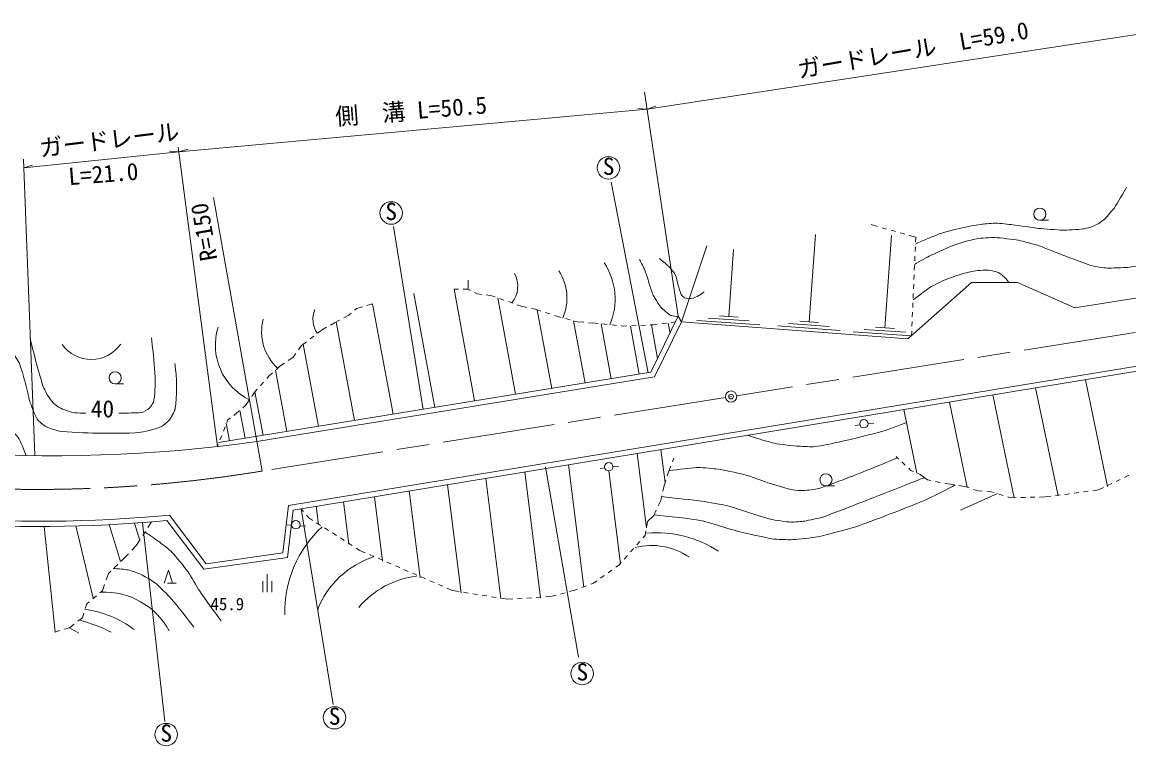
# Model space of a CAD drawing. Units: millimetres, scale not verified. Extents: x 40000 to 680000, y 20000 to 380000.
# Drawn here: x 289368 to 407384, y 241818 to 319005 of the extents above; entities that cross this region are included whole.
import ezdxf
from ezdxf.enums import TextEntityAlignment as Align

# ---------------------------------------------------------------- set-up
doc = ezdxf.new("R2010")
doc.units = ezdxf.units.MM
doc.header["$LTSCALE"] = 1000
doc.header["$PDMODE"] = 32
doc.header["$PDSIZE"] = 500
doc.linetypes.add('CHAIN', pattern=[18.5, 12, -1.5, 3.5, -1.5])
for name, color, linetype, lineweight in [('M-BGD', 7, 'Continuous', 13), ('M-BMK', 2, 'CHAIN', 13), ('M-STR-HTXT', 7, 'Continuous', 13), ('M-WORK', 1, 'Continuous', 13)]:
    doc.layers.add(name, color=color, linetype=linetype, lineweight=lineweight)
doc.styles.add('ＭＳ ゴシック', font='')
doc.styles.get('ＭＳ ゴシック').set_extended_font_data('MS Gothic')

msp = doc.modelspace()

# ---------------------------------------------------------------- linework, layer by layer
at = {"layer": 'M-BGD'}
msp.add_circle((364969, 279073), 600, dxfattribs=at)
msp.add_point((364969, 279073), dxfattribs=at)
at = {"layer": 'M-BMK'}
for p, q in [((462877, 294627), (365561, 279167)), ((364376, 278979), (314960, 271128))]:
    msp.add_line(p, q, dxfattribs=at)
msp.add_arc((290995, 416602), 147435, 260.33677, 279.35479, dxfattribs=at)
at = {"layer": 'M-STR-HTXT'}
for p, q in [((359332, 287636), (355728, 311539)), ((356003, 309713), (355024, 309805)), ((306012, 305676), (310194, 273734)), ((306078, 305172), (305098, 305253)), ((289509, 304379), (290704, 272773))]:
    msp.add_line(p, q, dxfattribs=at)
for points in [[(411454, 318195), (356003, 309713), (356930, 310041)], [(356003, 309713), (306078, 305172), (307024, 305443)], [(306078, 305172), (289543, 303464), (290485, 303747)]]:
    msp.add_lwpolyline(points, dxfattribs=at)
at = {"layer": 'M-WORK'}
for p, q in [((352185, 301923), (356107, 281610)), ((309779, 300295), (314960, 271128)), ((379892, 297408), (380591, 297211)), ((397897, 297870), (398804, 297870)), ((328958, 297216), (332134, 277707)), ((373305, 287025), (373958, 296364)), ((381072, 297075), (381554, 296940)), ((381379, 286411), (382067, 296238)), ((382035, 296804), (382516, 296669)), ((382997, 296533), (383479, 296398)), ((383960, 296262), (384659, 296066)), ((362369, 295148), (359663, 287059)), ((384615, 295055), (384593, 294555)), ((384659, 296066), (384636, 295554)), ((364727, 287614), (365227, 294763)), ((384571, 294056), (384549, 293556)), ((384528, 293057), (384506, 292557)), ((384484, 292058), (384463, 291558)), ((335425, 290523), (337622, 278601)), ((335425, 290523), (335902, 290523)), ((336402, 290523), (336880, 290523)), ((336880, 290523), (337167, 290384)), ((336916, 291499), (336948, 290503)), ((384441, 291059), (384419, 290559)), ((331127, 290046), (333364, 277908)), ((337617, 290166), (337904, 290027)), ((337904, 290027), (338367, 289973)), ((338863, 289916), (339326, 289862)), ((339326, 289862), (339798, 289696)), ((340095, 289609), (341993, 279312)), ((340270, 289531), (340742, 289366)), ((341214, 289201), (341686, 289036)), ((384397, 290060), (384376, 289560)), ((325058, 288480), (324819, 288278)), ((325661, 288658), (325058, 288480)), ((326743, 288976), (326140, 288799)), ((326743, 288976), (328917, 277184)), ((342158, 288870), (342631, 288705)), ((342631, 288705), (343197, 288578)), ((343685, 288468), (344251, 288341)), ((344251, 288341), (344695, 288195)), ((344290, 288330), (345837, 279938)), ((345170, 288039), (345645, 287883)), ((384311, 288061), (384289, 287562)), ((384354, 289061), (384332, 288561)), ((438482, 287304), (317759, 267441)), ((322678, 286927), (322253, 286698)), ((323218, 287221), (322678, 286927)), ((322866, 287027), (324803, 276514)), ((324198, 287753), (323658, 287459)), ((324437, 287955), (324198, 287753)), ((346120, 287727), (346564, 287581)), ((346564, 287581), (346831, 287510)), ((347314, 287381), (347798, 287252)), ((348170, 287137), (349390, 280517)), ((348281, 287123), (348548, 287052)), ((348548, 287052), (349257, 286991)), ((349755, 286948), (350465, 286887)), ((350465, 286887), (350758, 286859)), ((351097, 286821), (352176, 280970)), ((351255, 286811), (351753, 286762)), ((356646, 286722), (357099, 286781)), ((357594, 286846), (358090, 286911)), ((358263, 286917), (358460, 285848)), ((358586, 286976), (359039, 287035)), ((359663, 287059), (359332, 287636)), ((368037, 286721), (361325, 287191)), ((366899, 287132), (362510, 287439)), ((365725, 287545), (363730, 287684)), ((375476, 286542), (371087, 286849)), ((374302, 286955), (372307, 287095)), ((384267, 287062), (384245, 286563)), ((438455, 286742), (318258, 266965)), ((321389, 286233), (320874, 285833)), ((321813, 286461), (321389, 286233)), ((352251, 286714), (352748, 286666)), ((353246, 286618), (353539, 286590)), ((353539, 286590), (353843, 286602)), ((354232, 286597), (355179, 281459)), ((354343, 286624), (354842, 286645)), ((355342, 286666), (355842, 286688)), ((356341, 286709), (356646, 286722)), ((356463, 286708), (357125, 283114)), ((376615, 286132), (369903, 286601)), ((384201, 285552), (377977, 285988)), ((383551, 285929), (379162, 286235)), ((382377, 286341), (380382, 286481)), ((384224, 286063), (384201, 285552)), ((319174, 284514), (318844, 284070)), ((319689, 284913), (319174, 284514)), ((319350, 284671), (320969, 275890)), ((320479, 285527), (320084, 285220)), ((318546, 283669), (318216, 283225)), ((316860, 282299), (316452, 281937)), ((317331, 282621), (316860, 282299)), ((318216, 283225), (317744, 282903)), ((315670, 281242), (315444, 280990)), ((316079, 281604), (315670, 281242)), ((316377, 281890), (317585, 275339)), ((299284, 280423), (300191, 280423)), ((314442, 279874), (314216, 279622)), ((315110, 280618), (314776, 280246)), ((399831, 268501), (397435, 279993)), ((405116, 269484), (402743, 280866)), ((313562, 278672), (313191, 278135)), ((314216, 279622), (313846, 279084)), ((314193, 279592), (315053, 274927)), ((395154, 268257), (392864, 279241)), ((312507, 277541), (312200, 277275)), ((312593, 277598), (313142, 274616)), ((313191, 278135), (312884, 277869)), ((384789, 270916), (383379, 277680)), ((390155, 269397), (388260, 278483)), ((311115, 276231), (311464, 274342)), ((311274, 276548), (311182, 276308)), ((311540, 276757), (311274, 276548)), ((312200, 277275), (311934, 277066)), ((379582, 276164), (380199, 276237)), ((311003, 275841), (310824, 275375)), ((378215, 276002), (378698, 276059)), ((310286, 273974), (310194, 273734)), ((310645, 274908), (310465, 274441)), ((355957, 265064), (354955, 273003)), ((357928, 269910), (357485, 273420)), ((382574, 272673), (382814, 272446)), ((348686, 251267), (345172, 271571)), ((349261, 258749), (347614, 271795)), ((350998, 271413), (351481, 271470)), ((352365, 271575), (352982, 271648)), ((358526, 271657), (358384, 271289)), ((358847, 272492), (358705, 272124)), ((383179, 272104), (383543, 271761)), ((340415, 257523), (338797, 270345)), ((344650, 257618), (342957, 271029)), ((353164, 261249), (351915, 271140)), ((358384, 271289), (358161, 270601)), ((383907, 271418), (384147, 271192)), ((384147, 271192), (384403, 271082)), ((384863, 270885), (385119, 270776)), ((385119, 270776), (385906, 270174)), ((406919, 270454), (407369, 270672)), ((336168, 258155), (334714, 269673)), ((357783, 269438), (357676, 268965)), ((358006, 270126), (357783, 269438)), ((375083, 269539), (375990, 269539)), ((385906, 270174), (386279, 270104)), ((386771, 270012), (387262, 269920)), ((387754, 269827), (388127, 269757)), ((388127, 269757), (388759, 269658)), ((389253, 269580), (389885, 269480)), ((389885, 269480), (390342, 269327)), ((390817, 269169), (391274, 269017)), ((403524, 269030), (404138, 269110)), ((404138, 269110), (404668, 269366)), ((405118, 269584), (405569, 269801)), ((406019, 270019), (406469, 270236)), ((327808, 261517), (326940, 268394)), ((331815, 259745), (330646, 269004)), ((357459, 268004), (357193, 267421)), ((357566, 268477), (357459, 268004)), ((389440, 266955), (393365, 268718)), ((391274, 269017), (391741, 268987)), ((392240, 268955), (392708, 268925)), ((392708, 268925), (393033, 268823)), ((393511, 268675), (393988, 268526)), ((394466, 268378), (394791, 268277)), ((394791, 268277), (395369, 268291)), ((395869, 268304), (396369, 268317)), ((396868, 268329), (397368, 268342)), ((397868, 268355), (398446, 268369)), ((398446, 268369), (399061, 268449)), ((399557, 268514), (400053, 268578)), ((400549, 268643), (401044, 268707)), ((401540, 268772), (402036, 268836)), ((402532, 268901), (403028, 268965)), ((322534, 246232), (319137, 267110)), ((319384, 266810), (319137, 267110)), ((320970, 265424), (320724, 267371)), ((324198, 263347), (323630, 267849)), ((356985, 266967), (356718, 266384)), ((301926, 263709), (301346, 265571)), ((304601, 244410), (302187, 265631)), ((302775, 265091), (303168, 265707)), ((319948, 266125), (319701, 266424)), ((320349, 265870), (319948, 266125)), ((321192, 265333), (320771, 265602)), ((356071, 265736), (355978, 265242)), ((356718, 266384), (356071, 265736)), ((292877, 253955), (291727, 265219)), ((295102, 265273), (296959, 257559)), ((299864, 261473), (298639, 265410)), ((302238, 264248), (302506, 264670)), ((317614, 265403), (318099, 265367)), ((318986, 265301), (319606, 265255)), ((322036, 264797), (321614, 265065)), ((322880, 264260), (322458, 264528)), ((355886, 264750), (355793, 264255)), ((301056, 262672), (301577, 263210)), ((301577, 263210), (301969, 263826)), ((323724, 263723), (323302, 263992)), ((324568, 263187), (324146, 263455)), ((355232, 263619), (354901, 263244)), ((355793, 264255), (355563, 263994)), ((300188, 261776), (300709, 262313)), ((325390, 262664), (324989, 262918)), ((325957, 262417), (325390, 262664)), ((326874, 262019), (326415, 262218)), ((353908, 262120), (353578, 261745)), ((354570, 262869), (354239, 262495)), ((299199, 260815), (299558, 261163)), ((299916, 261511), (300188, 261776)), ((327791, 261621), (327333, 261820)), ((328709, 261223), (328250, 261422)), ((329626, 260824), (329167, 261023)), ((353016, 261109), (352670, 260862)), ((353247, 261370), (353016, 261109)), ((298327, 259513), (298569, 260202)), ((298569, 260202), (298841, 260466)), ((315512, 260140), (315512, 258228)), ((330543, 260426), (330084, 260625)), ((331460, 260028), (331002, 260227)), ((332378, 259629), (331919, 259829)), ((351448, 259992), (351040, 259702)), ((352262, 260572), (351855, 260282)), ((297921, 258351), (298162, 259041)), ((304877, 259173), (305781, 259173)), ((315039, 259385), (315039, 258228)), ((315984, 259385), (315984, 258228)), ((333295, 259231), (332836, 259430)), ((334212, 258833), (333753, 259032)), ((335237, 258388), (334671, 258634)), ((348588, 258533), (348296, 258425)), ((349526, 258882), (349057, 258708)), ((350286, 259165), (349994, 259056)), ((350633, 259412), (350286, 259165)), ((296896, 257497), (297280, 257817)), ((297664, 258137), (297921, 258351)), ((335953, 258275), (335237, 258388)), ((336941, 258119), (336447, 258197)), ((337929, 257964), (337435, 258042)), ((338917, 257808), (338423, 257886)), ((339905, 257653), (339411, 257730)), ((341114, 257462), (340399, 257575)), ((341686, 257495), (341114, 257462)), ((342684, 257553), (342185, 257524)), ((343682, 257611), (343183, 257582)), ((344681, 257669), (344182, 257640)), ((345751, 257731), (345180, 257697)), ((346300, 257880), (345751, 257731)), ((347265, 258143), (346783, 258012)), ((348296, 258425), (347747, 258275)), ((296098, 256461), (296255, 256963)), ((296255, 256963), (296512, 257177)), ((295296, 255102), (295792, 255482)), ((295792, 255482), (295949, 255984)), ((292877, 253955), (293401, 254114)), ((293880, 254259), (294404, 254418)), ((294404, 254418), (294900, 254798)), ((295414, 253839), (294404, 254418))]:
    msp.add_line(p, q, dxfattribs=at)
for points in [[(505434, 304772), (462935, 298261), (401616, 288519)], [(401616, 288519), (395500, 291237), (390612, 291237), (383831, 285224)], [(310313, 274155), (356416, 281661), (359332, 287636)], [(314403, 274264), (356786, 281163), (359663, 287059), (383831, 285224)], [(318258, 266965), (317682, 261920), (308748, 260658), (304814, 265849)], [(317759, 267441), (317183, 262405), (308991, 261248), (305068, 266425)], [(304514, 259173), (304963, 260566), (305413, 259173)]]:
    msp.add_lwpolyline(points, dxfattribs=at)
for centre, radius in [((351899, 303464), 1200), ((328715, 298651), 1200), ((397897, 298518), 648), ((299284, 281071), 648), ((379132, 276179), 450), ((351915, 271590), 450), ((375083, 270187), 648), ((318548, 265401), 450), ((349094, 249542), 1200), ((322680, 244822), 1200), ((304725, 243018), 1200)]:
    msp.add_circle(centre, radius, dxfattribs=at)
for centre, radius, start, end in [((345602, 289474), 6999, 336.82109, 33.56336), ((339358, 290844), 2858, 321.5174, 28.01655), ((342099, 289574), 5367, 336.64291, 32.83584), ((323250, 287326), 2868, 158.92853, 211.77977), ((320170, 285982), 5265, 165.27491, 227.44335), ((316472, 284566), 6503, 162.9665, 243.88645), ((296738, 286874), 3846, 216.11485, 324.73396), ((292748, 429440), 156680, 253.52928, 277.9442), ((290995, 416602), 150835, 256.21902, 275.35342), ((290995, 416602), 151385, 256.31585, 275.23749), ((329750, 256082), 12383, 132.75399, 181.29881), ((356970, 252372), 12177, 56.84747, 94.76455), ((356514, 256184), 7003, 55.10941, 104.56767), ((329740, 252926), 9493, 107.79386, 158.84319), ((332558, 250483), 9505, 96.93044, 140.0875), ((298135, 250371), 7842, 28.41862, 92.53482), ((294696, 245507), 10944, 52.90147, 82.866), ((291710, 240308), 15387, 62.34909, 75.40999)]:
    msp.add_arc(centre, radius, start, end, dxfattribs=at)
for points, knots in [([(416569, 301774), (416573, 301217), (416502, 299546), (416451, 298992), (416414, 298604), (416232, 297446), (416130, 297069), (416034, 296715), (415664, 295666), (415464, 295358), (415282, 295077), (414569, 294335), (414267, 294194), (413732, 293944), (411987, 293575), (411408, 293460), (410672, 293315), (408447, 292977), (407701, 292894), (407222, 292840), (405775, 292767), (405293, 292776), (404961, 292781), (403961, 292876), (403640, 292965), (402968, 293151), (401012, 293900), (400359, 294145), (399849, 294337), (398343, 294976), (397827, 295149), (397391, 295295), (396059, 295655), (395607, 295739), (395117, 295830), (393627, 296004), (393128, 296023), (392736, 296037), (391556, 295972), (391169, 295904), (390711, 295825), (389363, 295449), (388926, 295291), (388372, 295090), (386756, 294371), (386228, 294110), (385896, 293947), (385077, 293490), (384533, 293170)], [0, 0, 0, 0, 1, 1, 1, 2, 2, 2, 3, 3, 3, 4, 4, 4, 5, 5, 5, 6, 6, 6, 7, 7, 7, 8, 8, 8, 9, 9, 9, 10, 10, 10, 11, 11, 11, 12, 12, 12, 13, 13, 13, 14, 14, 14, 15, 15, 15, 16, 16, 16, 16]), ([(407129, 301404), (406899, 300950), (406125, 299636), (405839, 299215), (405669, 298964), (405072, 298270), (404856, 298056), (404724, 297925), (404275, 297592), (404114, 297499), (403945, 297402), (403405, 297174), (403220, 297111), (403074, 297062), (402621, 296958), (402468, 296943), (402034, 296900), (400728, 296818), (400292, 296825), (399792, 296832), (398294, 296957), (397797, 297010), (397235, 297070), (395560, 297324), (394999, 297392), (394646, 297434), (393584, 297554), (393228, 297561), (392927, 297566), (392026, 297494), (391727, 297456), (391371, 297411), (390307, 297229), (389957, 297149), (389395, 297021), (387713, 296611), (387171, 296417), (386675, 296240), (385493, 295735), (384627, 295339)], [0, 0, 0, 0, 1, 1, 1, 2, 2, 2, 3, 3, 3, 4, 4, 4, 5, 5, 5, 6, 6, 6, 7, 7, 7, 8, 8, 8, 9, 9, 9, 10, 10, 10, 11, 11, 11, 12, 12, 12, 13, 13, 13, 13]), ([(359332, 287636), (359181, 287595), (358692, 287649), (358553, 287721), (358303, 287852), (357644, 288398), (357462, 288614), (357248, 288868), (356743, 289734), (356603, 290035), (356470, 290319), (356205, 291225), (356107, 291523), (356040, 291727), (355861, 292349), (355776, 292547), (355678, 292776), (355372, 293380), (355192, 293703)], [0, 0, 0, 0, 1, 1, 1, 2, 2, 2, 3, 3, 3, 4, 4, 4, 5, 5, 5, 6, 6, 6, 6]), ([(357320, 293779), (357518, 293647), (358072, 293192), (358241, 293024), (358414, 292851), (358906, 292296), (359020, 292079), (359128, 291871), (359259, 291171), (359327, 290946), (359387, 290746), (359562, 290141), (359657, 289954), (359703, 289865), (359916, 289631), (360011, 289600), (360182, 289545), (360737, 289500), (360908, 289553), (361169, 289633), (361890, 290051), (362089, 290238)], [0, 0, 0, 0, 1, 1, 1, 2, 2, 2, 3, 3, 3, 4, 4, 4, 5, 5, 5, 6, 6, 6, 7, 7, 7, 7]), ([(394575, 291237), (394476, 291399), (394106, 291837), (393962, 291961), (393842, 292065), (393426, 292306), (393278, 292362), (393111, 292426), (392582, 292539), (392404, 292551), (392183, 292567), (391515, 292531), (391294, 292504), (391042, 292474), (390289, 292334), (390043, 292268), (389641, 292159), (388447, 291784), (388060, 291630), (387704, 291490), (386658, 291011), (386336, 290804), (385945, 290553), (385062, 289909), (384368, 289379)], [0, 0, 0, 0, 1, 1, 1, 2, 2, 2, 3, 3, 3, 4, 4, 4, 5, 5, 5, 6, 6, 6, 7, 7, 7, 8, 8, 8, 8]), ([(287625, 284768), (287962, 284386), (288820, 283109), (289047, 282652), (289234, 282274), (289562, 281043), (289675, 280636), (289789, 280224), (290056, 278966), (290185, 278558), (290300, 278195), (290718, 277127), (290893, 276788), (290962, 276654), (291274, 276319), (291389, 276221), (291508, 276119), (291905, 275857), (292050, 275796), (292300, 275690), (293079, 275428), (293348, 275395), (294118, 275300), (296445, 275174), (297220, 275159), (298136, 275141), (300888, 275144), (301801, 275229), (302266, 275273), (303634, 275620), (304067, 275796), (304298, 275890), (304900, 276360), (305059, 276552), (305229, 276756), (305600, 277476), (305673, 277732), (305754, 278020), (305798, 278921), (305814, 279219), (305832, 279540), (305854, 280504), (305838, 280825), (305821, 281181), (305707, 282244), (305649, 282596)], [0, 0, 0, 0, 1, 1, 1, 2, 2, 2, 3, 3, 3, 4, 4, 4, 5, 5, 5, 6, 6, 6, 7, 7, 7, 8, 8, 8, 9, 9, 9, 10, 10, 10, 11, 11, 11, 12, 12, 12, 13, 13, 13, 14, 14, 14, 15, 15, 15, 15]), ([(296166, 277293), (295690, 277301), (295284, 277313), (294996, 277331), (294648, 277352), (293654, 277733), (293344, 277893), (293143, 277995), (292622, 278442), (292484, 278620), (292274, 278891), (291734, 279782), (291625, 280107), (291281, 281129), (290442, 284258), (290229, 285315), (290213, 285394), (290211, 285471), (290221, 285546)], [0, 0, 0, 0, 1, 1, 1, 2, 2, 2, 3, 3, 3, 4, 4, 4, 5, 5, 5, 6, 6, 6, 6]), ([(303154, 285343), (303254, 284616), (303477, 282426), (303524, 281694), (303551, 281285), (303545, 280054), (303524, 279644), (303512, 279411), (303434, 278709), (303359, 278488), (303305, 278330), (303023, 277901), (302896, 277793), (302750, 277669), (302229, 277375), (302037, 277364), (301527, 277334), (300646, 277310), (299663, 277296)], [0, 0, 0, 0, 1, 1, 1, 2, 2, 2, 3, 3, 3, 4, 4, 4, 5, 5, 5, 6, 6, 6, 6]), ([(267335, 277488), (267505, 277457), (268032, 277497), (268194, 277554), (268457, 277646), (269160, 278109), (269417, 278215), (269949, 278434), (271582, 278994), (272128, 279174), (272607, 279331), (274048, 279797), (274541, 279901), (274990, 279996), (276363, 280147), (276822, 280165), (277199, 280180), (278334, 280133), (278706, 280066), (279225, 279973), (280761, 279568), (281251, 279372), (282097, 279033), (284558, 277833), (285360, 277400), (285481, 277334), (285730, 276987), (285832, 276894), (285943, 276791), (286288, 276492), (286422, 276422), (286596, 276331), (287174, 276189), (287349, 276101), (287492, 276029), (287875, 275736), (287996, 275630), (288194, 275457), (288800, 274933), (288940, 274709), (289163, 274354), (289668, 273193), (289777, 272788)], [0, 0, 0, 0, 1, 1, 1, 2, 2, 2, 3, 3, 3, 4, 4, 4, 5, 5, 5, 6, 6, 6, 7, 7, 7, 8, 8, 8, 9, 9, 9, 10, 10, 10, 11, 11, 11, 12, 12, 12, 13, 13, 13, 14, 14, 14, 14]), ([(383665, 276309), (383156, 276083), (381586, 275508), (381052, 275352), (380164, 275094), (377465, 274447), (376563, 274242), (376039, 274122), (374459, 273789), (373925, 273733), (373585, 273696), (372554, 273751), (372213, 273779), (371688, 273821), (370108, 273955), (369597, 274084), (369016, 274230), (367858, 274577), (366714, 274938)], [0, 0, 0, 0, 1, 1, 1, 2, 2, 2, 3, 3, 3, 4, 4, 4, 5, 5, 5, 6, 6, 6, 6]), ([(382711, 272521), (381585, 272053), (378189, 270693), (377051, 270254), (376507, 270043), (374865, 269432), (374302, 269275), (373990, 269189), (373021, 269062), (372697, 269043), (372470, 269029), (371786, 269066), (371564, 269114), (371069, 269218), (369614, 269646), (369132, 269798), (368565, 269977), (366896, 270612), (366322, 270766), (365737, 270924), (363948, 271271), (363347, 271356), (362926, 271416), (361649, 271519), (361224, 271491), (360667, 271453), (359396, 271298), (358336, 271148)], [0, 0, 0, 0, 1, 1, 1, 2, 2, 2, 3, 3, 3, 4, 4, 4, 5, 5, 5, 6, 6, 6, 7, 7, 7, 8, 8, 8, 9, 9, 9, 9]), ([(385557, 270418), (384068, 269830), (379595, 268078), (378102, 267499), (377433, 267239), (375432, 266443), (374749, 266224), (374372, 266102), (373205, 265861), (372813, 265799), (372523, 265752), (371643, 265665), (371349, 265681), (370911, 265703), (369602, 265879), (369177, 265988), (368272, 266219), (365619, 267140), (364715, 267376), (364149, 267524), (362418, 267824), (361839, 267905), (361023, 268018), (358863, 268265), (357560, 268398)], [0, 0, 0, 0, 1, 1, 1, 2, 2, 2, 3, 3, 3, 4, 4, 4, 5, 5, 5, 6, 6, 6, 7, 7, 7, 8, 8, 8, 8]), ([(388871, 269646), (388220, 269266), (386192, 268254), (385497, 267961), (384089, 267368), (379813, 265714), (378367, 265223), (377544, 264943), (375016, 264290), (374164, 264113), (373652, 264007), (372090, 263833), (371567, 263811), (371119, 263791), (369768, 263836), (369324, 263905), (368559, 264024), (366293, 264555), (365543, 264747), (364770, 264944), (362497, 265707), (361713, 265852), (360769, 266026), (358175, 266329), (356752, 266441)], [0, 0, 0, 0, 1, 1, 1, 2, 2, 2, 3, 3, 3, 4, 4, 4, 5, 5, 5, 6, 6, 6, 7, 7, 7, 8, 8, 8, 8]), ([(310582, 255147), (310107, 255767), (308738, 257672), (308301, 258320), (308030, 258723), (307328, 260007), (307045, 260402), (306731, 260842), (305702, 262097), (305326, 262485), (305078, 262741), (304227, 263399), (303938, 263609), (303662, 263809), (303065, 264220), (302504, 264600)], [0, 0, 0, 0, 1, 1, 1, 2, 2, 2, 3, 3, 3, 4, 4, 4, 5, 5, 5, 5]), ([(307671, 254473), (307223, 255096), (305794, 256902), (305291, 257481), (304976, 257842), (303957, 258859), (303587, 259163), (303333, 259371), (302483, 259879), (302187, 260023), (301896, 260164), (300986, 260517), (300669, 260579), (300367, 260638), (299643, 260709), (299068, 260744)], [0, 0, 0, 0, 1, 1, 1, 2, 2, 2, 3, 3, 3, 4, 4, 4, 5, 5, 5, 5])]:
    msp.add_open_spline(points, degree=3, knots=knots, dxfattribs=at)

# ---------------------------------------------------------------- texts
at = {"layer": 'M-STR-HTXT', "style": 'ＭＳ ゴシック'}
for s, rotation, p in [('ガードレール\u3000L=59.0', 9.8, (384612, 314609)), ('側\u3000溝 L=50.5', 4.5, (330959, 308091)), ('ガードレール', 7, (298829, 305007)), ('L=21.0', 4.5, (298142, 301361))]:
    msp.add_text(s, height=1833, rotation=rotation, dxfattribs=at).set_placement(p, align=Align.BOTTOM_CENTER)
at = {"layer": 'M-WORK', "style": 'ＭＳ ゴシック'}
for p in [(351908, 302162), (328724, 297349), (349102, 248240), (322688, 243520), (304734, 241716)]:
    msp.add_text('S', height=1833, dxfattribs=at).set_placement(p, align=Align.BOTTOM_CENTER)
for s, height, rotation, p in [('R=150', 1833, 99.998, (310195, 296875)), ('40', 1833, 359.998, (297935, 276300)), ('45.9', 1320, 359.998, (311248, 255893))]:
    msp.add_text(s, height=height, rotation=rotation, dxfattribs=at).set_placement(p, align=Align.BOTTOM_CENTER)

doc.saveas('drawing.dxf')
